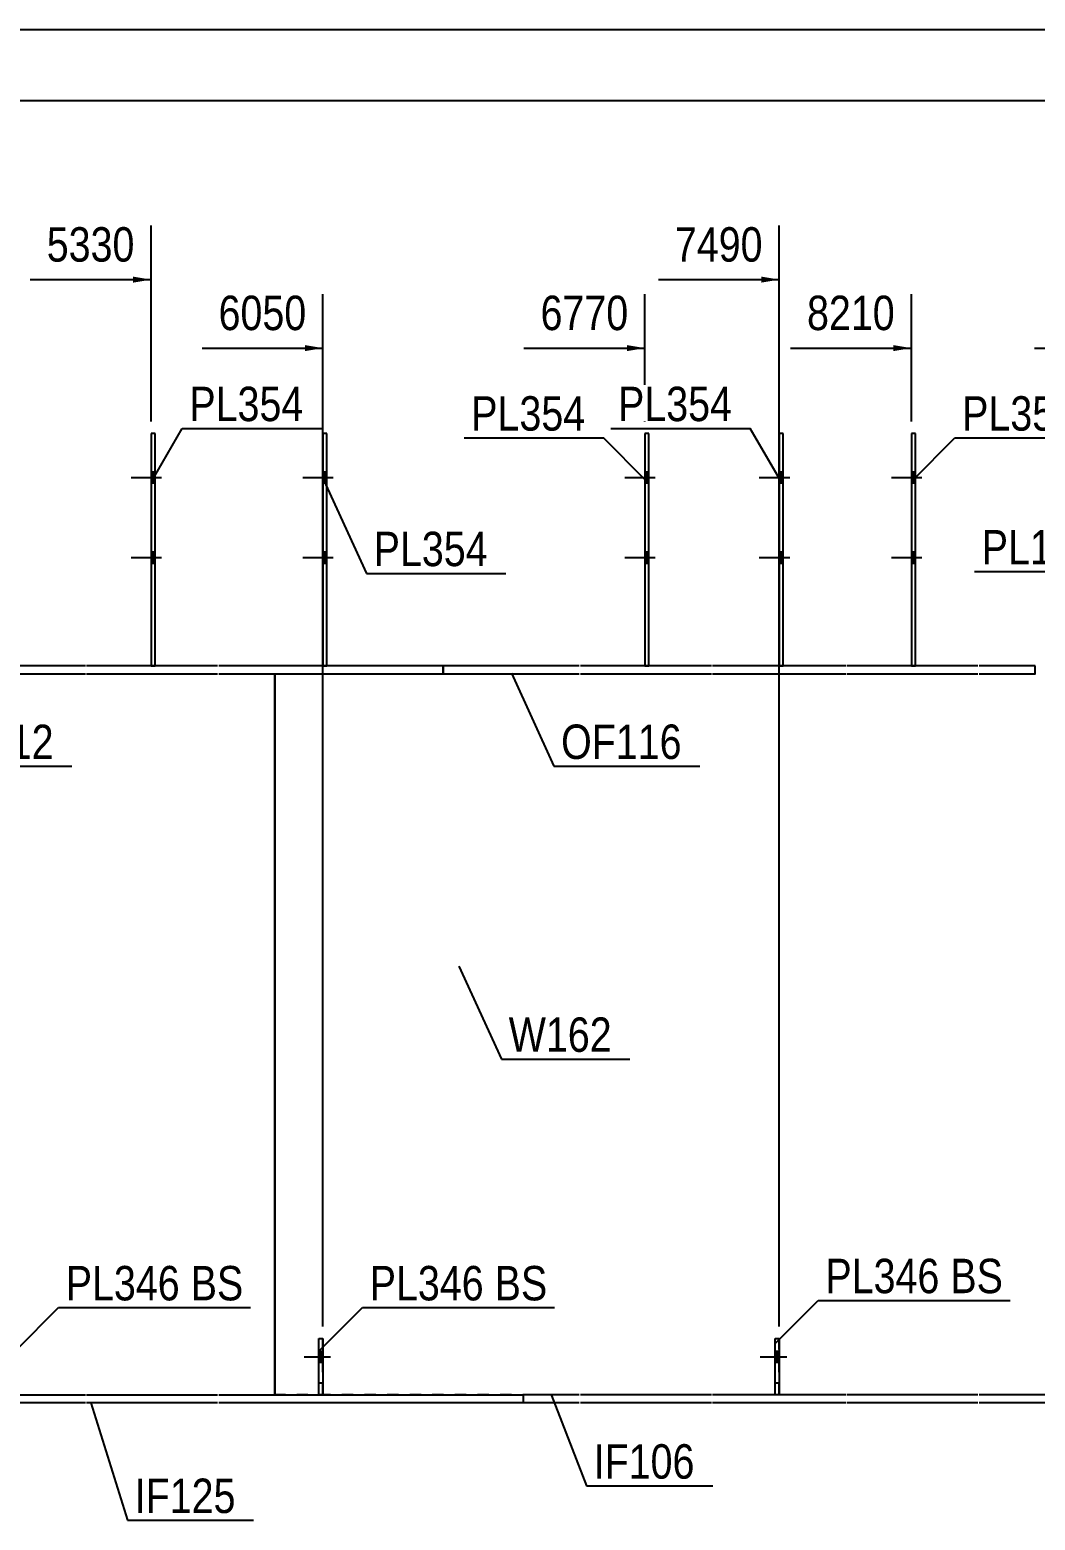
# Model space of a CAD drawing. Header units: millimetres. Extents: x -20 to 382, y -193 to 84.
# Drawn here: x 66.1 to 149.8, y -40.4 to 83.6 of the extents above; entities that cross this region are included whole.
import ezdxf

# ---------------------------------------------------------------- set-up
doc = ezdxf.new("R2010")
doc.units = ezdxf.units.MM
doc.linetypes.add('DXK_LINE_DOT1', pattern=[1.8814, 0.9407, -0.9407])
doc.linetypes.add('DXK_LINE_DOT2', pattern=[3.9198, 1.9599, -1.9599])
doc.styles.add('Arial Narrow', font='ARIALN.TTF', dxfattribs={"height": 0.2})

# ---------------------------------------------------------------- blocks, each defined once
blk = doc.blocks.new('Unknown-623477792-1210')
at = {"color": 5, "linetype": 'Continuous'}
blk.add_line((382.1, 83.62), (-17.9, 83.62), dxfattribs=at)
blk = doc.blocks.new('Part-623477792-1657 - 1569')
at = {"color": 2, "linetype": 'Continuous'}
for p, q in [((54.87, -30.67), (54.87, -30)), ((54.87, -30), (59.53, -30)), ((59.53, -30.67), (54.87, -30.67)), ((59.63, -30), (70.7, -30)), ((70.7, -30.67), (59.63, -30.67)), ((70.8, -30), (81.7, -30)), ((81.7, -30.67), (70.8, -30.67)), ((81.8, -30), (107.13, -30)), ((107.13, -30.67), (81.8, -30.67)), ((107.13, -30), (107.13, -30.67))]:
    blk.add_line(p, q, dxfattribs=at)
blk = doc.blocks.new('Part-623477792-1672 - 1569')
at = {"color": 2, "linetype": 'Continuous'}
for p, q in [((139.78, 50), (139.45, 50)), ((139.45, 50), (139.45, 30.67)), ((139.78, 30.67), (139.78, 50))]:
    blk.add_line(p, q, dxfattribs=at)
at = {"color": 7, "linetype": 'DXK_LINE_DOT1'}
blk.add_line((139.45, 30.67), (139.78, 30.67), dxfattribs=at)
blk = doc.blocks.new('Bolt-623477792-1628 - 1569')
at = {"linetype": 'Continuous'}
blk.add_hatch(color=3, dxfattribs=at).paths.add_polyline_path([(90.47, -27.33), (90.47, -26.4), (90.13, -26.4), (90.13, -27.33)])
at = {"color": 3, "linetype": 'Continuous'}
for p, q in [((91.1, -26.87), (88.9, -26.87)), ((90.47, -26.4), (90.13, -26.4)), ((90.47, -27.33), (90.13, -27.33))]:
    blk.add_line(p, q, dxfattribs=at)
blk = doc.blocks.new('Bolt-623477792-1629 - 1569')
at = {"color": 3, "linetype": 'DXK_LINE_DOT2'}
for p, q in [((91.1, -26.87), (88.9, -26.87)), ((90.47, -26.4), (90.13, -26.4)), ((90.47, -27.33), (90.13, -27.33))]:
    blk.add_line(p, q, dxfattribs=at)
blk = doc.blocks.new('Bolt-623477792-1635 - 1569')
at = {"linetype": 'Continuous'}
for points in [[(90.8, 45.87), (90.8, 46.8), (90.47, 46.8), (90.47, 45.87)], [(90.8, 45.87), (90.8, 46.8), (90.47, 46.8), (90.47, 45.87)], [(90.8, 39.2), (90.8, 40.13), (90.47, 40.13), (90.47, 39.2)], [(90.8, 39.2), (90.8, 40.13), (90.47, 40.13), (90.47, 39.2)]]:
    blk.add_hatch(color=3, dxfattribs=at).paths.add_polyline_path(points)
at = {"color": 3, "linetype": 'Continuous'}
for p, q in [((91.33, 46.33), (88.8, 46.33)), ((91.33, 46.33), (88.8, 46.33)), ((90.8, 46.8), (90.47, 46.8)), ((90.8, 46.8), (90.47, 46.8)), ((90.8, 45.87), (90.47, 45.87)), ((90.8, 45.87), (90.47, 45.87)), ((90.8, 40.13), (90.47, 40.13)), ((90.8, 40.13), (90.47, 40.13)), ((91.33, 39.67), (88.8, 39.67)), ((91.33, 39.67), (88.8, 39.67)), ((90.8, 39.2), (90.47, 39.2)), ((90.8, 39.2), (90.47, 39.2))]:
    blk.add_line(p, q, dxfattribs=at)
blk = doc.blocks.new('Bolt-623477792-5315 - 1569')
at = {"linetype": 'Continuous'}
for points in [[(128.78, 45.87), (128.78, 46.8), (128.45, 46.8), (128.45, 45.87)], [(128.78, 45.87), (128.78, 46.8), (128.45, 46.8), (128.45, 45.87)], [(128.78, 39.2), (128.78, 40.13), (128.45, 40.13), (128.45, 39.2)], [(128.78, 39.2), (128.78, 40.13), (128.45, 40.13), (128.45, 39.2)]]:
    blk.add_hatch(color=3, dxfattribs=at).paths.add_polyline_path(points)
at = {"color": 3, "linetype": 'Continuous'}
for p, q in [((129.32, 46.33), (126.78, 46.33)), ((129.32, 46.33), (126.78, 46.33)), ((128.78, 46.8), (128.45, 46.8)), ((128.78, 46.8), (128.45, 46.8)), ((128.78, 45.87), (128.45, 45.87)), ((128.78, 45.87), (128.45, 45.87)), ((128.78, 40.13), (128.45, 40.13)), ((128.78, 40.13), (128.45, 40.13)), ((129.32, 39.67), (126.78, 39.67)), ((129.32, 39.67), (126.78, 39.67)), ((128.78, 39.2), (128.45, 39.2)), ((128.78, 39.2), (128.45, 39.2))]:
    blk.add_line(p, q, dxfattribs=at)
blk = doc.blocks.new('Bolt-623477792-1639 - 1569')
at = {"linetype": 'Continuous'}
for points in [[(76.5, 45.87), (76.5, 46.8), (76.17, 46.8), (76.17, 45.87)], [(76.5, 45.87), (76.5, 46.8), (76.17, 46.8), (76.17, 45.87)], [(76.5, 39.2), (76.5, 40.13), (76.17, 40.13), (76.17, 39.2)], [(76.5, 39.2), (76.5, 40.13), (76.17, 40.13), (76.17, 39.2)]]:
    blk.add_hatch(color=3, dxfattribs=at).paths.add_polyline_path(points)
at = {"color": 3, "linetype": 'Continuous'}
for p, q in [((77.03, 46.33), (74.5, 46.33)), ((77.03, 46.33), (74.5, 46.33)), ((76.5, 46.8), (76.17, 46.8)), ((76.5, 46.8), (76.17, 46.8)), ((76.5, 45.87), (76.17, 45.87)), ((76.5, 45.87), (76.17, 45.87)), ((76.5, 40.13), (76.17, 40.13)), ((76.5, 40.13), (76.17, 40.13)), ((77.03, 39.67), (74.5, 39.67)), ((77.03, 39.67), (74.5, 39.67)), ((76.5, 39.2), (76.17, 39.2)), ((76.5, 39.2), (76.17, 39.2))]:
    blk.add_line(p, q, dxfattribs=at)
blk = doc.blocks.new('Bolt-623477792-1640 - 1569')
at = {"linetype": 'Continuous'}
for points in [[(117.6, 45.87), (117.6, 46.8), (117.27, 46.8), (117.27, 45.87)], [(117.6, 45.87), (117.6, 46.8), (117.27, 46.8), (117.27, 45.87)], [(117.6, 39.2), (117.6, 40.13), (117.27, 40.13), (117.27, 39.2)], [(117.6, 39.2), (117.6, 40.13), (117.27, 40.13), (117.27, 39.2)]]:
    blk.add_hatch(color=3, dxfattribs=at).paths.add_polyline_path(points)
at = {"color": 3, "linetype": 'Continuous'}
for p, q in [((118.13, 46.33), (115.6, 46.33)), ((118.13, 46.33), (115.6, 46.33)), ((117.6, 46.8), (117.27, 46.8)), ((117.6, 46.8), (117.27, 46.8)), ((117.6, 45.87), (117.27, 45.87)), ((117.6, 45.87), (117.27, 45.87)), ((117.6, 40.13), (117.27, 40.13)), ((117.6, 40.13), (117.27, 40.13)), ((118.13, 39.67), (115.6, 39.67)), ((118.13, 39.67), (115.6, 39.67)), ((117.6, 39.2), (117.27, 39.2)), ((117.6, 39.2), (117.27, 39.2))]:
    blk.add_line(p, q, dxfattribs=at)
blk = doc.blocks.new('Bolt-623477792-1641 - 1569')
at = {"linetype": 'Continuous'}
for points in [[(139.78, 45.87), (139.78, 46.8), (139.45, 46.8), (139.45, 45.87)], [(139.78, 45.87), (139.78, 46.8), (139.45, 46.8), (139.45, 45.87)], [(139.78, 39.2), (139.78, 40.13), (139.45, 40.13), (139.45, 39.2)], [(139.78, 39.2), (139.78, 40.13), (139.45, 40.13), (139.45, 39.2)]]:
    blk.add_hatch(color=3, dxfattribs=at).paths.add_polyline_path(points)
at = {"color": 3, "linetype": 'Continuous'}
for p, q in [((140.32, 46.33), (137.78, 46.33)), ((140.32, 46.33), (137.78, 46.33)), ((139.78, 46.8), (139.45, 46.8)), ((139.78, 46.8), (139.45, 46.8)), ((139.78, 45.87), (139.45, 45.87)), ((139.78, 45.87), (139.45, 45.87)), ((139.78, 40.13), (139.45, 40.13)), ((139.78, 40.13), (139.45, 40.13)), ((140.32, 39.67), (137.78, 39.67)), ((140.32, 39.67), (137.78, 39.67)), ((139.78, 39.2), (139.45, 39.2)), ((139.78, 39.2), (139.45, 39.2))]:
    blk.add_line(p, q, dxfattribs=at)
blk = doc.blocks.new('Part-623477792-1651 - 1569')
at = {"color": 2, "linetype": 'Continuous'}
for p, q in [((48.2, 30.67), (48.2, 30)), ((59.53, 30.67), (48.2, 30.67)), ((48.2, 30), (59.53, 30)), ((70.7, 30.67), (59.63, 30.67)), ((59.63, 30), (70.7, 30)), ((81.7, 30.67), (70.8, 30.67)), ((70.8, 30), (81.7, 30)), ((100.47, 30.67), (81.8, 30.67)), ((81.8, 30), (100.47, 30)), ((100.47, 30), (100.47, 30.67))]:
    blk.add_line(p, q, dxfattribs=at)
blk = doc.blocks.new('Part-623477792-1652 - 1569')
at = {"color": 2, "linetype": 'Continuous'}
for p, q in [((100.47, 30.67), (100.47, 30)), ((111.8, 30.67), (100.47, 30.67)), ((100.47, 30), (111.8, 30)), ((122.8, 30.67), (111.9, 30.67)), ((111.9, 30), (122.8, 30)), ((133.98, 30.67), (122.9, 30.67)), ((122.9, 30), (133.98, 30)), ((144.98, 30.67), (134.08, 30.67)), ((134.08, 30), (144.98, 30)), ((149.75, 30.67), (145.08, 30.67)), ((145.08, 30), (149.75, 30))]:
    blk.add_line(p, q, dxfattribs=at)
at = {"color": 7, "linetype": 'DXK_LINE_DOT1'}
blk.add_line((149.75, 30), (149.75, 30.67), dxfattribs=at)
blk = doc.blocks.new('Part-623477792-1654 - 1569')
at = {"color": 2, "linetype": 'Continuous'}
blk.add_line((86.47, -30), (86.47, 30), dxfattribs=at)
at = {"color": 7, "linetype": 'DXK_LINE_DOT1'}
for p, q in [((86.47, 30), (111.8, 30)), ((111.9, 30), (122.8, 30)), ((122.9, 30), (133.98, 30)), ((134.08, 30), (144.98, 30)), ((145.08, 30), (163.75, 30)), ((163.75, 30), (163.75, -30)), ((111.8, -30), (86.47, -30)), ((122.8, -30), (111.9, -30)), ((133.98, -30), (122.9, -30)), ((144.98, -30), (134.08, -30)), ((163.75, -30), (145.08, -30))]:
    blk.add_line(p, q, dxfattribs=at)
blk = doc.blocks.new('Part-623477792-1658 - 1569')
at = {"color": 2, "linetype": 'Continuous'}
for p, q in [((111.8, -30), (107.13, -30)), ((107.13, -30), (107.13, -30.67)), ((111.8, -30.67), (107.13, -30.67)), ((122.8, -30), (111.9, -30)), ((122.8, -30.67), (111.9, -30.67)), ((133.98, -30), (122.9, -30)), ((133.98, -30.67), (122.9, -30.67)), ((144.98, -30), (134.08, -30)), ((144.98, -30.67), (134.08, -30.67)), ((164.42, -30), (145.08, -30)), ((164.38, -30.67), (145.08, -30.67)), ((169.08, -31.17), (164.38, -30.67)), ((164.42, -30), (169.08, -30.5)), ((169.18, -31.64), (173.96, -32.15)), ((173.89, -32.81), (169.18, -32.31))]:
    blk.add_line(p, q, dxfattribs=at)
at = {"color": 7, "linetype": 'DXK_LINE_DOT1'}
blk.add_line((173.96, -32.15), (173.89, -32.81), dxfattribs=at)
blk = doc.blocks.new('Part-623477792-1673 - 1569')
at = {"color": 2, "linetype": 'Continuous'}
for p, q in [((117.6, 50), (117.27, 50)), ((117.27, 50), (117.27, 30.67)), ((117.6, 30.67), (117.6, 50))]:
    blk.add_line(p, q, dxfattribs=at)
at = {"color": 7, "linetype": 'DXK_LINE_DOT1'}
blk.add_line((117.27, 30.67), (117.6, 30.67), dxfattribs=at)
blk = doc.blocks.new('Part-623477792-1674 - 1569')
at = {"color": 2, "linetype": 'Continuous'}
for p, q in [((76.5, 50), (76.17, 50)), ((76.17, 50), (76.17, 30.67)), ((76.5, 30.67), (76.5, 50))]:
    blk.add_line(p, q, dxfattribs=at)
at = {"color": 7, "linetype": 'DXK_LINE_DOT1'}
blk.add_line((76.17, 30.67), (76.5, 30.67), dxfattribs=at)
blk = doc.blocks.new('Part-623477792-1678 - 1569')
at = {"color": 2, "linetype": 'Continuous'}
for p, q in [((90.8, 50), (90.47, 50)), ((90.47, 50), (90.47, 30.67)), ((90.8, 30.67), (90.8, 50))]:
    blk.add_line(p, q, dxfattribs=at)
at = {"color": 7, "linetype": 'DXK_LINE_DOT1'}
blk.add_line((90.47, 30.67), (90.8, 30.67), dxfattribs=at)
blk = doc.blocks.new('Part-623477792-1684 - 1569')
at = {"color": 7, "linetype": 'DXK_LINE_DOT1'}
for p, q in [((90.13, -30), (90.13, -25.33)), ((90.13, -25.33), (90.47, -25.33)), ((90.47, -30), (90.47, -25.33)), ((90.13, -29), (90.47, -29))]:
    blk.add_line(p, q, dxfattribs=at)
blk = doc.blocks.new('Part-623477792-1685 - 1569')
at = {"color": 2, "linetype": 'Continuous'}
for p, q in [((90.13, -30), (90.13, -25.33)), ((90.13, -25.33), (90.47, -25.33)), ((90.47, -25.33), (90.47, -30))]:
    blk.add_line(p, q, dxfattribs=at)
blk = doc.blocks.new('Part-623477792-1692 - 1569')
at = {"color": 7, "linetype": 'DXK_LINE_DOT1'}
for p, q in [((0, 30), (0, -30)), ((0, 30), (21.27, 30)), ((21.37, 30), (32.43, 30)), ((32.53, 30), (43.43, 30)), ((43.53, 30), (59.53, 30)), ((59.63, 30), (70.7, 30)), ((70.8, 30), (81.7, 30)), ((81.8, 30), (86.47, 30)), ((0, -30), (21.27, -30)), ((21.37, -30), (26.57, -30)), ((26.9, -30), (32.43, -30)), ((32.53, -30), (43.43, -30)), ((43.53, -30), (59.53, -30)), ((59.63, -30), (64.83, -30)), ((65.17, -30), (70.7, -30)), ((70.8, -30), (81.7, -30)), ((81.8, -30), (86.47, -30))]:
    blk.add_line(p, q, dxfattribs=at)
at = {"color": 2, "linetype": 'Continuous'}
blk.add_line((86.47, 30), (86.47, -30), dxfattribs=at)
blk = doc.blocks.new('Part-623477792-5301 - 1569')
at = {"color": 2, "linetype": 'Continuous'}
for p, q in [((128.78, 50), (128.45, 50)), ((128.45, 50), (128.45, 30.67)), ((128.78, 30.67), (128.78, 50))]:
    blk.add_line(p, q, dxfattribs=at)
at = {"color": 7, "linetype": 'DXK_LINE_DOT1'}
blk.add_line((128.45, 30.67), (128.78, 30.67), dxfattribs=at)
blk = doc.blocks.new('Part-623477792-5302 - 1569')
at = {"color": 7, "linetype": 'DXK_LINE_DOT1'}
for p, q in [((128.1, -30), (128.1, -25.33)), ((128.1, -25.33), (128.43, -25.33)), ((128.43, -30), (128.43, -25.33)), ((128.1, -29), (128.43, -29))]:
    blk.add_line(p, q, dxfattribs=at)
blk = doc.blocks.new('Part-623477792-5305 - 1569')
at = {"color": 2, "linetype": 'Continuous'}
for p, q in [((128.1, -30), (128.1, -25.33)), ((128.1, -25.33), (128.43, -25.33)), ((128.43, -25.33), (128.43, -30))]:
    blk.add_line(p, q, dxfattribs=at)
blk = doc.blocks.new('Bolt-623477792-5316 - 1569')
at = {"color": 3, "linetype": 'DXK_LINE_DOT2'}
for p, q in [((129.07, -26.87), (126.87, -26.87)), ((128.43, -26.4), (128.1, -26.4)), ((128.43, -27.33), (128.1, -27.33))]:
    blk.add_line(p, q, dxfattribs=at)
blk = doc.blocks.new('Bolt-623477792-5319 - 1569')
at = {"linetype": 'Continuous'}
blk.add_hatch(color=3, dxfattribs=at).paths.add_polyline_path([(128.43, -27.33), (128.43, -26.4), (128.1, -26.4), (128.1, -27.33)])
at = {"color": 3, "linetype": 'Continuous'}
for p, q in [((129.07, -26.87), (126.87, -26.87)), ((128.43, -26.4), (128.1, -26.4)), ((128.43, -27.33), (128.1, -27.33))]:
    blk.add_line(p, q, dxfattribs=at)
blk = doc.blocks.new('StraightDimension-623477792-2039 - 1569')
at = {"linetype": 'Continuous'}
blk.add_hatch(color=7, dxfattribs=at).paths.add_polyline_path([(115.77, 57.37), (117.27, 57.12), (115.77, 56.87)])
at = {"color": 7, "linetype": 'Continuous'}
for p, q in [((117.27, 51), (117.27, 61.62)), ((107.2, 57.12), (117.27, 57.12))]:
    blk.add_line(p, q, dxfattribs=at)
at = {"color": 0}
blk.add_wipeout([(116.49, 58.02), (116.49, 62.22), (107.98, 62.22), (107.98, 58.02)], dxfattribs=at)
at = {"color": 3, "style": 'Arial Narrow'}
blk.add_text('6770', height=2.863, dxfattribs=at).set_placement((108.58, 58.62))
blk = doc.blocks.new('StraightDimension-623477792-2041 - 1569')
at = {"linetype": 'Continuous'}
blk.add_hatch(color=7, dxfattribs=at).paths.add_polyline_path([(74.67, 63.07), (76.17, 62.82), (74.67, 62.57)])
at = {"color": 7, "linetype": 'Continuous'}
for p, q in [((76.17, 51), (76.17, 67.32)), ((66.1, 62.82), (76.17, 62.82))]:
    blk.add_line(p, q, dxfattribs=at)
at = {"color": 0}
blk.add_wipeout([(75.39, 63.72), (75.39, 67.92), (66.88, 67.92), (66.88, 63.72)], dxfattribs=at)
at = {"color": 3, "style": 'Arial Narrow'}
blk.add_text('5330', height=2.863, dxfattribs=at).set_placement((67.48, 64.32))
blk = doc.blocks.new('StraightDimension-623477792-7149 - 1569')
at = {"linetype": 'Continuous'}
blk.add_hatch(color=7, dxfattribs=at).paths.add_polyline_path([(126.95, 63.07), (128.45, 62.82), (126.95, 62.57)])
at = {"color": 7, "linetype": 'Continuous'}
for p, q in [((128.45, -24.32), (128.45, 67.32)), ((118.39, 62.82), (128.45, 62.82))]:
    blk.add_line(p, q, dxfattribs=at)
at = {"color": 0}
blk.add_wipeout([(127.68, 63.72), (127.68, 67.92), (119.16, 67.92), (119.16, 63.72)], dxfattribs=at)
at = {"color": 3, "style": 'Arial Narrow'}
blk.add_text('7490', height=2.863, dxfattribs=at).set_placement((119.76, 64.32))
blk = doc.blocks.new('StraightDimension-623477792-2036 - 1569')
at = {"linetype": 'Continuous'}
blk.add_hatch(color=7, dxfattribs=at).paths.add_polyline_path([(158.25, 57.37), (159.75, 57.12), (158.25, 56.87)])
at = {"color": 7, "linetype": 'Continuous'}
for p, q in [((159.75, -24.33), (159.75, 61.62)), ((149.69, 57.12), (159.75, 57.12))]:
    blk.add_line(p, q, dxfattribs=at)
at = {"color": 0}
blk.add_wipeout([(158.98, 58.02), (158.98, 62.22), (150.46, 62.22), (150.46, 58.02)], dxfattribs=at)
at = {"color": 3, "style": 'Arial Narrow'}
blk.add_text('8930', height=2.863, dxfattribs=at).set_placement((151.06, 58.62))
blk = doc.blocks.new('StraightDimension-623477792-2040 - 1569')
at = {"linetype": 'Continuous'}
blk.add_hatch(color=7, dxfattribs=at).paths.add_polyline_path([(88.97, 57.37), (90.47, 57.12), (88.97, 56.87)])
at = {"color": 7, "linetype": 'Continuous'}
for p, q in [((90.47, -24.33), (90.47, 61.62)), ((80.41, 57.12), (90.47, 57.12))]:
    blk.add_line(p, q, dxfattribs=at)
at = {"color": 0}
blk.add_wipeout([(89.69, 58.02), (89.69, 62.22), (81.18, 62.22), (81.18, 58.02)], dxfattribs=at)
at = {"color": 3, "style": 'Arial Narrow'}
blk.add_text('6050', height=2.863, dxfattribs=at).set_placement((81.78, 58.62))
blk = doc.blocks.new('StraightDimension-623477792-2226 - 1569')
at = {"color": 7, "linetype": 'Continuous'}
blk.add_line((-1.33, 77.72), (355.53, 77.72), dxfattribs=at)
blk = doc.blocks.new('StraightDimension-623477792-7148 - 1569')
at = {"linetype": 'Continuous'}
blk.add_hatch(color=7, dxfattribs=at).paths.add_polyline_path([(137.95, 57.37), (139.45, 57.12), (137.95, 56.87)])
at = {"color": 7, "linetype": 'Continuous'}
for p, q in [((139.45, 51), (139.45, 61.62)), ((129.39, 57.12), (139.45, 57.12))]:
    blk.add_line(p, q, dxfattribs=at)
at = {"color": 0}
blk.add_wipeout([(138.68, 58.02), (138.68, 62.22), (130.16, 62.22), (130.16, 58.02)], dxfattribs=at)
at = {"color": 3, "style": 'Arial Narrow'}
blk.add_text('8210', height=2.863, dxfattribs=at).set_placement((130.76, 58.62))
blk = doc.blocks.new('Mark-623477792-4635 - 1569')
at = {"color": 0}
blk.add_wipeout([(88.86, 51.04), (88.86, 54.04), (79.35, 54.04), (79.35, 51.04)], dxfattribs=at)
blk.add_wipeout([(88.86, 51.04), (88.86, 54.04), (79.35, 54.04), (79.35, 51.04)], dxfattribs=at)
at = {"color": 7, "linetype": 'Continuous'}
for p, q in [((76.25, 46.11), (78.75, 50.44)), ((78.75, 50.44), (90.36, 50.44))]:
    blk.add_line(p, q, dxfattribs=at)
at = {"color": 3, "style": 'Arial Narrow'}
blk.add_text('PL354', height=2.863, dxfattribs=at).set_placement((79.35, 51.04))
blk = doc.blocks.new('MarkSet-623477792-4508 - 1569')
at = {"color": 0}
for points in [[(78.56, -22.15), (78.56, -19.15), (69.06, -19.15), (69.06, -22.15)], [(83.84, -22.15), (83.84, -19.15), (79.46, -19.15), (79.46, -22.15)]]:
    blk.add_wipeout(points, dxfattribs=at)
for points in [[(78.56, -22.15), (78.56, -19.15), (69.06, -19.15), (69.06, -22.15)], [(83.84, -22.15), (83.84, -19.15), (79.46, -19.15), (79.46, -22.15)]]:
    blk.add_wipeout(points, dxfattribs=at)
at = {"color": 7, "linetype": 'Continuous'}
for p, q in [((64.92, -26.29), (68.46, -22.75)), ((68.46, -22.75), (84.44, -22.75))]:
    blk.add_line(p, q, dxfattribs=at)
at = {"color": 3, "style": 'Arial Narrow'}
for s, p in [('PL346', (69.06, -22.15)), ('BS', (79.46, -22.15))]:
    blk.add_text(s, height=2.863, dxfattribs=at).set_placement(p)
blk = doc.blocks.new('MarkSet-623477792-4519 - 1569')
at = {"color": 0}
for points in [[(103.86, -22.15), (103.86, -19.15), (94.36, -19.15), (94.36, -22.15)], [(109.14, -22.15), (109.14, -19.15), (104.76, -19.15), (104.76, -22.15)]]:
    blk.add_wipeout(points, dxfattribs=at)
for points in [[(103.86, -22.15), (103.86, -19.15), (94.36, -19.15), (94.36, -22.15)], [(109.14, -22.15), (109.14, -19.15), (104.76, -19.15), (104.76, -22.15)]]:
    blk.add_wipeout(points, dxfattribs=at)
at = {"color": 7, "linetype": 'Continuous'}
for p, q in [((90.22, -26.29), (93.76, -22.75)), ((93.76, -22.75), (109.74, -22.75))]:
    blk.add_line(p, q, dxfattribs=at)
at = {"color": 3, "style": 'Arial Narrow'}
for s, p in [('PL346', (94.36, -22.15)), ('BS', (104.76, -22.15))]:
    blk.add_text(s, height=2.863, dxfattribs=at).set_placement(p)
blk = doc.blocks.new('Mark-623477792-4575 - 1569')
at = {"color": 0}
blk.add_wipeout([(68.07, 22.91), (68.07, 25.91), (58.02, 25.91), (58.02, 22.91)], dxfattribs=at)
blk.add_wipeout([(68.07, 22.91), (68.07, 25.91), (58.02, 25.91), (58.02, 22.91)], dxfattribs=at)
at = {"color": 7, "linetype": 'Continuous'}
for p, q in [((53.88, 30.05), (57.42, 22.31)), ((57.42, 22.31), (69.57, 22.31))]:
    blk.add_line(p, q, dxfattribs=at)
at = {"color": 3, "style": 'Arial Narrow'}
blk.add_text('OF112', height=2.863, dxfattribs=at).set_placement((58.02, 22.91))
blk = doc.blocks.new('Mark-623477792-4578 - 1569')
at = {"color": 0}
blk.add_wipeout([(120.33, 22.92), (120.33, 25.92), (110.29, 25.92), (110.29, 22.92)], dxfattribs=at)
blk.add_wipeout([(120.33, 22.92), (120.33, 25.92), (110.29, 25.92), (110.29, 22.92)], dxfattribs=at)
at = {"color": 7, "linetype": 'Continuous'}
for p, q in [((106.15, 30.05), (109.69, 22.32)), ((109.69, 22.32), (121.83, 22.32))]:
    blk.add_line(p, q, dxfattribs=at)
at = {"color": 3, "style": 'Arial Narrow'}
blk.add_text('OF116', height=2.863, dxfattribs=at).set_placement((110.29, 22.92))
blk = doc.blocks.new('Mark-623477792-4584 - 1569')
at = {"color": 0}
blk.add_wipeout([(114.51, -1.46), (114.51, 1.54), (105.93, 1.54), (105.93, -1.46)], dxfattribs=at)
blk.add_wipeout([(114.51, -1.46), (114.51, 1.54), (105.93, 1.54), (105.93, -1.46)], dxfattribs=at)
at = {"color": 7, "linetype": 'Continuous'}
for p, q in [((101.79, 5.67), (105.33, -2.06)), ((105.33, -2.06), (116.01, -2.06))]:
    blk.add_line(p, q, dxfattribs=at)
at = {"color": 3, "style": 'Arial Narrow'}
blk.add_text('W162', height=2.863, dxfattribs=at).set_placement((105.93, -1.46))
blk = doc.blocks.new('Mark-623477792-4593 - 1569')
at = {"color": 0}
blk.add_wipeout([(83.2, -39.85), (83.2, -36.85), (74.8, -36.85), (74.8, -39.85)], dxfattribs=at)
blk.add_wipeout([(83.2, -39.85), (83.2, -36.85), (74.8, -36.85), (74.8, -39.85)], dxfattribs=at)
at = {"color": 7, "linetype": 'Continuous'}
for p, q in [((71.16, -30.67), (74.2, -40.45)), ((74.2, -40.45), (84.7, -40.45))]:
    blk.add_line(p, q, dxfattribs=at)
at = {"color": 3, "style": 'Arial Narrow'}
blk.add_text('IF125', height=2.863, dxfattribs=at).set_placement((74.8, -39.85))
blk = doc.blocks.new('Mark-623477792-4596 - 1569')
at = {"color": 0}
blk.add_wipeout([(121.41, -36.99), (121.41, -33.99), (113, -33.99), (113, -36.99)], dxfattribs=at)
blk.add_wipeout([(121.41, -36.99), (121.41, -33.99), (113, -33.99), (113, -36.99)], dxfattribs=at)
at = {"color": 7, "linetype": 'Continuous'}
for p, q in [((109.48, -30.06), (112.4, -37.59)), ((112.4, -37.59), (122.91, -37.59))]:
    blk.add_line(p, q, dxfattribs=at)
at = {"color": 3, "style": 'Arial Narrow'}
blk.add_text('IF106', height=2.863, dxfattribs=at).set_placement((113, -36.99))
blk = doc.blocks.new('Mark-623477792-4626 - 1569')
at = {"color": 7, "linetype": 'Continuous'}
blk.add_line((159.84, 46.24), (156.3, 38.51), dxfattribs=at)
at = {"color": 0}
blk.add_wipeout([(154.8, 39.11), (154.8, 42.11), (145.3, 42.11), (145.3, 39.11)], dxfattribs=at)
blk.add_wipeout([(154.8, 39.11), (154.8, 42.11), (145.3, 42.11), (145.3, 39.11)], dxfattribs=at)
at = {"color": 7, "linetype": 'Continuous'}
blk.add_line((144.7, 38.51), (156.3, 38.51), dxfattribs=at)
at = {"color": 3, "style": 'Arial Narrow'}
blk.add_text('PL197', height=2.863, dxfattribs=at).set_placement((145.3, 39.11))
blk = doc.blocks.new('Mark-623477792-4629 - 1569')
at = {"color": 0}
blk.add_wipeout([(153.18, 50.25), (153.18, 53.25), (143.67, 53.25), (143.67, 50.25)], dxfattribs=at)
blk.add_wipeout([(153.18, 50.25), (153.18, 53.25), (143.67, 53.25), (143.67, 50.25)], dxfattribs=at)
at = {"color": 7, "linetype": 'Continuous'}
for p, q in [((139.54, 46.11), (143.07, 49.65)), ((143.07, 49.65), (154.68, 49.65))]:
    blk.add_line(p, q, dxfattribs=at)
at = {"color": 3, "style": 'Arial Narrow'}
blk.add_text('PL354', height=2.863, dxfattribs=at).set_placement((143.67, 50.25))
blk = doc.blocks.new('Mark-623477792-4632 - 1569')
at = {"color": 7, "linetype": 'Continuous'}
blk.add_line((117.35, 46.11), (113.82, 49.65), dxfattribs=at)
at = {"color": 0}
blk.add_wipeout([(112.32, 50.25), (112.32, 53.25), (102.81, 53.25), (102.81, 50.25)], dxfattribs=at)
blk.add_wipeout([(112.32, 50.25), (112.32, 53.25), (102.81, 53.25), (102.81, 50.25)], dxfattribs=at)
at = {"color": 7, "linetype": 'Continuous'}
blk.add_line((102.21, 49.65), (113.82, 49.65), dxfattribs=at)
at = {"color": 3, "style": 'Arial Narrow'}
blk.add_text('PL354', height=2.863, dxfattribs=at).set_placement((102.81, 50.25))
blk = doc.blocks.new('Mark-623477792-4647 - 1569')
at = {"color": 0}
blk.add_wipeout([(104.19, 38.97), (104.19, 41.97), (94.69, 41.97), (94.69, 38.97)], dxfattribs=at)
blk.add_wipeout([(104.19, 38.97), (104.19, 41.97), (94.69, 41.97), (94.69, 38.97)], dxfattribs=at)
at = {"color": 7, "linetype": 'Continuous'}
for p, q in [((90.55, 46.11), (94.09, 38.37)), ((94.09, 38.37), (105.69, 38.37))]:
    blk.add_line(p, q, dxfattribs=at)
at = {"color": 3, "style": 'Arial Narrow'}
blk.add_text('PL354', height=2.863, dxfattribs=at).set_placement((94.69, 38.97))
blk = doc.blocks.new('MarkSet-623477792-5387 - 1569')
at = {"color": 0}
for points in [[(141.79, -21.55), (141.79, -18.55), (132.29, -18.55), (132.29, -21.55)], [(147.07, -21.55), (147.07, -18.55), (142.69, -18.55), (142.69, -21.55)]]:
    blk.add_wipeout(points, dxfattribs=at)
for points in [[(141.79, -21.55), (141.79, -18.55), (132.29, -18.55), (132.29, -21.55)], [(147.07, -21.55), (147.07, -18.55), (142.69, -18.55), (142.69, -21.55)]]:
    blk.add_wipeout(points, dxfattribs=at)
at = {"color": 7, "linetype": 'Continuous'}
for p, q in [((128.15, -25.68), (131.69, -22.15)), ((131.69, -22.15), (147.67, -22.15))]:
    blk.add_line(p, q, dxfattribs=at)
at = {"color": 3, "style": 'Arial Narrow'}
for s, p in [('PL346', (132.29, -21.55)), ('BS', (142.69, -21.55))]:
    blk.add_text(s, height=2.863, dxfattribs=at).set_placement(p)
blk = doc.blocks.new('Mark-623477792-5395 - 1569')
at = {"color": 7, "linetype": 'Continuous'}
blk.add_line((128.54, 46.11), (126.04, 50.44), dxfattribs=at)
at = {"color": 0}
blk.add_wipeout([(124.54, 51.04), (124.54, 54.04), (115.03, 54.04), (115.03, 51.04)], dxfattribs=at)
blk.add_wipeout([(124.54, 51.04), (124.54, 54.04), (115.03, 54.04), (115.03, 51.04)], dxfattribs=at)
at = {"color": 7, "linetype": 'Continuous'}
blk.add_line((114.43, 50.44), (126.04, 50.44), dxfattribs=at)
at = {"color": 3, "style": 'Arial Narrow'}
blk.add_text('PL354', height=2.863, dxfattribs=at).set_placement((115.03, 51.04))

msp = doc.modelspace()

# ---------------------------------------------------------------- block references
for name in ['Unknown-623477792-1210', 'Part-623477792-1674 - 1569', 'Part-623477792-1678 - 1569', 'Part-623477792-1673 - 1569', 'Part-623477792-5301 - 1569', 'Part-623477792-1672 - 1569', 'Bolt-623477792-1639 - 1569', 'Bolt-623477792-1635 - 1569', 'Bolt-623477792-1640 - 1569', 'Bolt-623477792-5315 - 1569', 'Bolt-623477792-1641 - 1569', 'Part-623477792-1692 - 1569', 'Part-623477792-1651 - 1569', 'Part-623477792-1654 - 1569', 'Part-623477792-1652 - 1569', 'Part-623477792-1684 - 1569', 'Part-623477792-1685 - 1569', 'Part-623477792-5302 - 1569', 'Part-623477792-5305 - 1569', 'Bolt-623477792-1628 - 1569', 'Bolt-623477792-1629 - 1569', 'Bolt-623477792-5316 - 1569', 'Bolt-623477792-5319 - 1569', 'Part-623477792-1657 - 1569', 'Part-623477792-1658 - 1569']:
    msp.add_blockref(name, (0, 0))

# ---------------------------------------------------------------- next in the draw order: block references
for name in ['StraightDimension-623477792-2041 - 1569', 'StraightDimension-623477792-7149 - 1569', 'StraightDimension-623477792-2040 - 1569', 'StraightDimension-623477792-2039 - 1569', 'StraightDimension-623477792-2036 - 1569', 'Mark-623477792-4575 - 1569', 'Mark-623477792-4584 - 1569', 'Mark-623477792-4593 - 1569', 'Mark-623477792-4596 - 1569']:
    msp.add_blockref(name, (0, 0))

# ---------------------------------------------------------------- next in the draw order: block references
for name in ['StraightDimension-623477792-2226 - 1569', 'Mark-623477792-4578 - 1569', 'MarkSet-623477792-5387 - 1569', 'MarkSet-623477792-4508 - 1569', 'MarkSet-623477792-4519 - 1569']:
    msp.add_blockref(name, (0, 0))

# ---------------------------------------------------------------- next in the draw order: block references
for name in ['StraightDimension-623477792-7148 - 1569', 'Mark-623477792-4635 - 1569', 'Mark-623477792-4632 - 1569', 'Mark-623477792-4626 - 1569']:
    msp.add_blockref(name, (0, 0))

# ---------------------------------------------------------------- next in the draw order: block references
for name in ['Mark-623477792-5395 - 1569', 'Mark-623477792-4629 - 1569', 'Mark-623477792-4647 - 1569']:
    msp.add_blockref(name, (0, 0))

doc.saveas('drawing.dxf')
